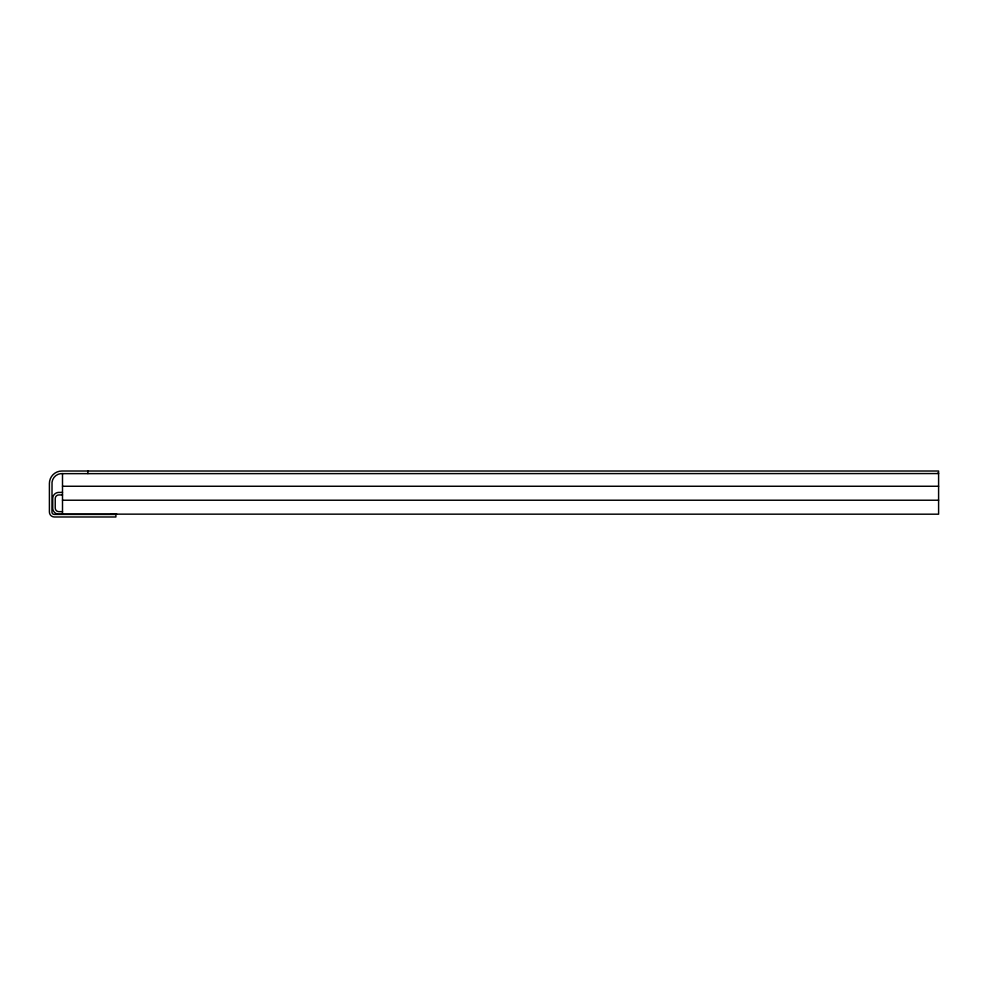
<?xml version="1.0" encoding="UTF-8"?>
<svg xmlns="http://www.w3.org/2000/svg" width="988" height="988" viewBox="0 0 988 988"><rect width="100%" height="100%" fill="white"/><g stroke="black" fill="none" stroke-linecap="round" stroke-linejoin="round"><path stroke-width="1.48" d="M62.503 486.257L938.6 486.257M62.503 492.395L58.057 492.444A6.187 6.187 0 0 0 52.735 497.767L52.735 508.82A6.187 6.187 0 0 0 58.057 514.143L938.6 514.192L938.6 471.017L61.874 471.017A12.474 12.474 0 0 0 49.4 483.49L49.4 512.006A4.977 4.977 0 0 0 54.377 516.983L115.892 516.983L115.892 514.439L54.056 514.415A2.433 2.433 0 0 1 51.969 512.327L52.031 482.193A9.929 9.929 0 0 1 60.577 473.647L938.6 473.561L937.698 473.178M62.503 494.939L58.872 494.939A3.643 3.643 0 0 0 55.229 498.57L55.229 508.005A3.643 3.643 0 0 0 58.872 511.648L62.503 511.648M62.503 500.224L938.6 500.224M110.817 514.155L116.547 514.192L111.953 514.155M112.434 514.155L116.547 514.192L113.435 514.155M112.965 514.155L116.547 514.192L113.991 514.155M87.895 471.017L87.895 473.561M62.503 473.561L62.503 514.192"/></g></svg>
